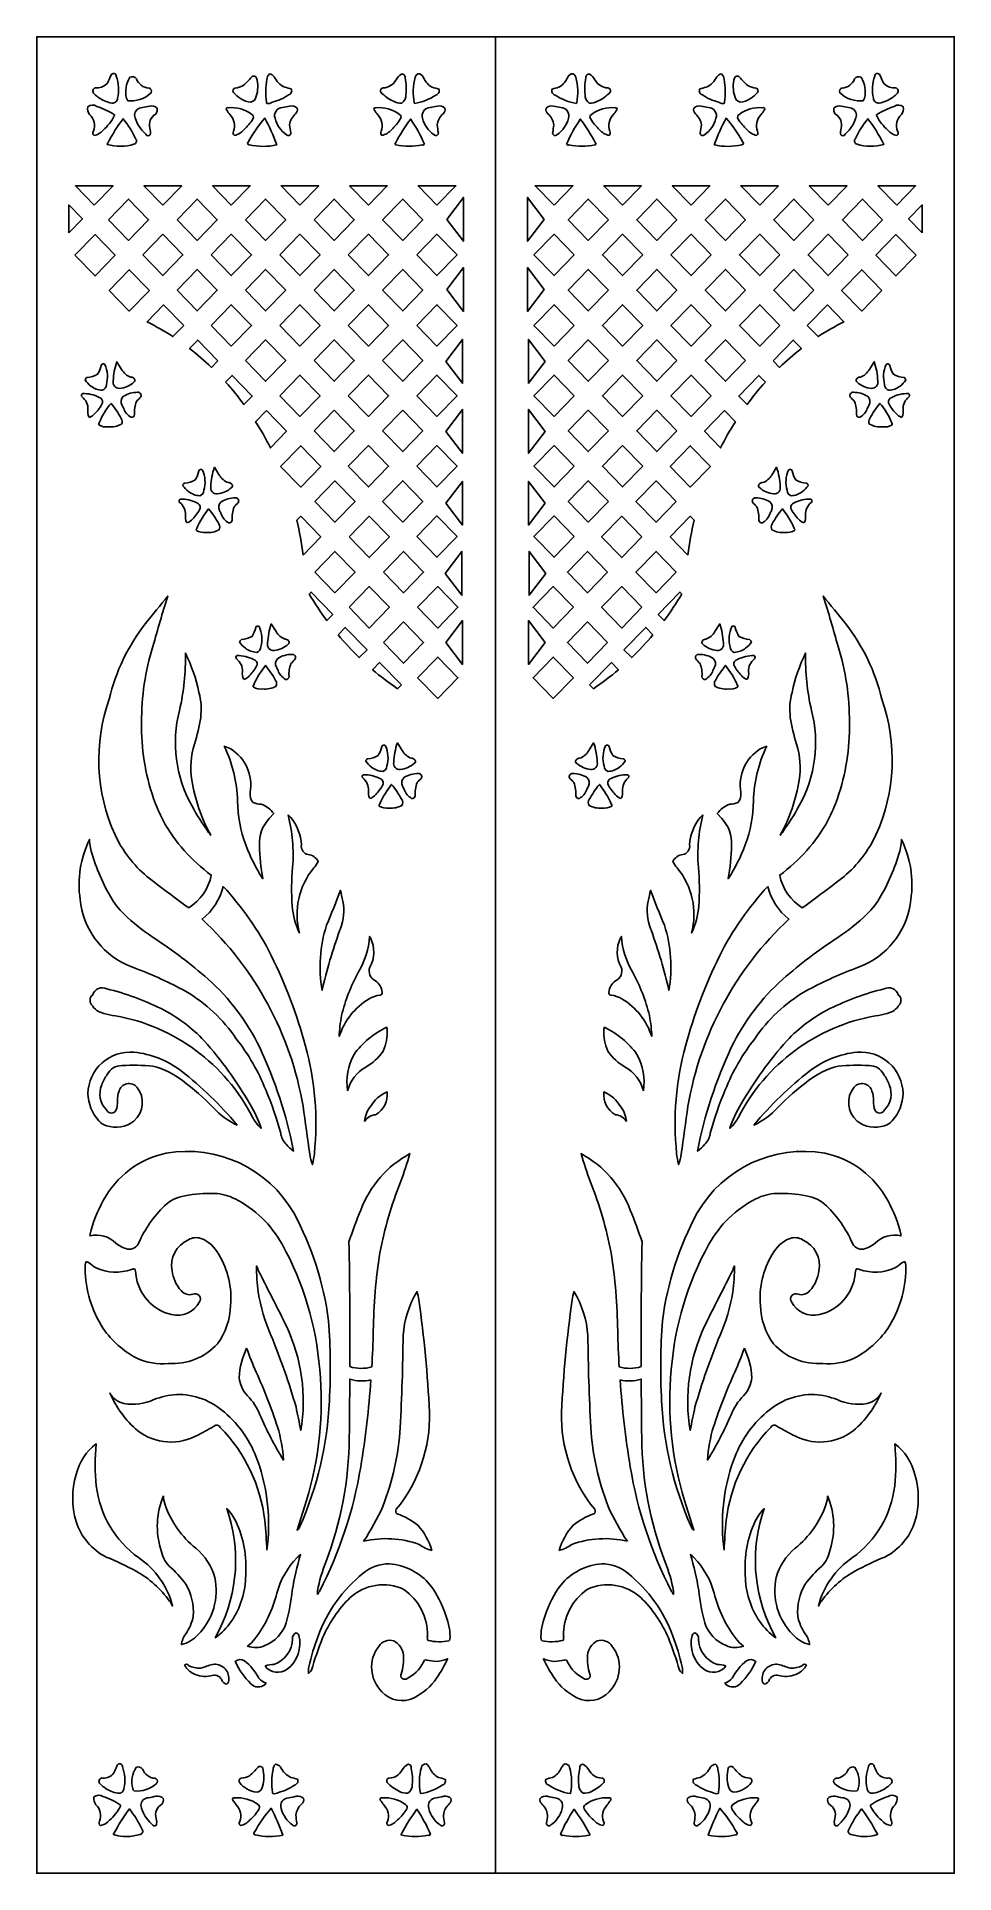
# Model space of a CAD drawing. Header units: millimetres. Extents: x 0 to 1000, y 0 to 2000.
import ezdxf

# ---------------------------------------------------------------- set-up
doc = ezdxf.new("R2010")
doc.units = ezdxf.units.MM
doc.layers.add('Layer_1', color=70, linetype='Continuous')

msp = doc.modelspace()

# ---------------------------------------------------------------- linework, layer by layer
at = {"layer": 'Layer_1'}
for points in [[(500, 2000), (0, 2000), (0, 0), (1000, 0), (1000, 2000)], [(62.8, 1816.6), (83.3, 1837.6), (42.2, 1837.6)], [(78.2, 1800.7), (100.1, 1778.2), (122, 1800.7), (100.1, 1823.2)], [(137.5, 1816.6), (158, 1837.6), (116.9, 1837.6)], [(152.9, 1800.7), (174.8, 1778.2), (196.7, 1800.7), (174.8, 1823.2)], [(212.1, 1816.6), (232.7, 1837.6), (191.6, 1837.6)], [(227.6, 1800.7), (249.5, 1778.2), (271.4, 1800.7), (249.5, 1823.2)], [(286.8, 1816.6), (307.4, 1837.6), (266.3, 1837.6)], [(302.3, 1800.7), (324.2, 1778.2), (346.1, 1800.7), (324.2, 1823.2)], [(361.5, 1816.6), (382.1, 1837.6), (341, 1837.6)], [(377, 1800.7), (398.9, 1778.2), (420.8, 1800.7), (398.9, 1823.2)], [(436.2, 1816.6), (456.8, 1837.6), (415.7, 1837.6)], [(446.8, 1801.1), (465, 1825), (465, 1777.2)], [(553.2, 1801.1), (535, 1825), (535, 1777.2)], [(563.8, 1816.6), (543.2, 1837.6), (584.3, 1837.6)], [(623, 1800.7), (601.1, 1778.2), (579.2, 1800.7), (601.1, 1823.2)], [(638.5, 1816.6), (617.9, 1837.6), (659, 1837.6)], [(697.7, 1800.7), (675.8, 1778.2), (653.9, 1800.7), (675.8, 1823.2)], [(713.2, 1816.6), (692.6, 1837.6), (733.7, 1837.6)], [(772.4, 1800.7), (750.5, 1778.2), (728.6, 1800.7), (750.5, 1823.2)], [(787.9, 1816.6), (767.3, 1837.6), (808.4, 1837.6)], [(847.1, 1800.7), (825.2, 1778.2), (803.3, 1800.7), (825.2, 1823.2)], [(862.5, 1816.6), (842, 1837.6), (883.1, 1837.6)], [(921.8, 1800.7), (899.9, 1778.2), (878, 1800.7), (899.9, 1823.2)], [(937.2, 1816.6), (916.7, 1837.6), (957.8, 1837.6)], [(35, 1786.5), (35, 1816.9), (49.8, 1801.7)], [(965, 1786.5), (965, 1816.9), (950.2, 1801.7)], [(41.6, 1762.1), (63.6, 1739.6), (85.5, 1762.1), (63.6, 1784.6)], [(115.5, 1762.4), (137.5, 1739.9), (159.4, 1762.4), (137.5, 1784.9)], [(190.2, 1762.4), (212.1, 1739.9), (234.1, 1762.4), (212.1, 1784.9)], [(264.9, 1762.4), (286.8, 1739.9), (308.8, 1762.4), (286.8, 1784.9)], [(339.6, 1762.4), (361.5, 1739.9), (383.5, 1762.4), (361.5, 1784.9)], [(414.3, 1762.4), (436.2, 1739.9), (458.2, 1762.4), (436.2, 1784.9)], [(585.7, 1762.4), (563.8, 1739.9), (541.8, 1762.4), (563.8, 1784.9)], [(660.4, 1762.4), (638.5, 1739.9), (616.5, 1762.4), (638.5, 1784.9)], [(735.1, 1762.4), (713.2, 1739.9), (691.2, 1762.4), (713.2, 1784.9)], [(809.8, 1762.4), (787.9, 1739.9), (765.9, 1762.4), (787.9, 1784.9)], [(884.5, 1762.4), (862.5, 1739.9), (840.6, 1762.4), (862.5, 1784.9)], [(958.4, 1762.1), (936.4, 1739.6), (914.5, 1762.1), (936.4, 1784.6)], [(79, 1723.7), (100.9, 1701.2), (122.8, 1723.7), (100.9, 1746.2)], [(152.9, 1724), (174.8, 1701.5), (196.7, 1724), (174.8, 1746.6)], [(227.6, 1724), (249.5, 1701.5), (271.4, 1724), (249.5, 1746.6)], [(302.3, 1724), (324.2, 1701.5), (346.1, 1724), (324.2, 1746.6)], [(377, 1724), (398.9, 1701.5), (420.8, 1724), (398.9, 1746.6)], [(446.8, 1724.8), (465, 1700.9), (465, 1748.6)], [(553.2, 1724.8), (535, 1700.9), (535, 1748.6)], [(623, 1724), (601.1, 1701.5), (579.2, 1724), (601.1, 1746.6)], [(697.7, 1724), (675.8, 1701.5), (653.9, 1724), (675.8, 1746.6)], [(772.4, 1724), (750.5, 1701.5), (728.6, 1724), (750.5, 1746.6)], [(847.1, 1724), (825.2, 1701.5), (803.3, 1724), (825.2, 1746.6)], [(921, 1723.7), (899.1, 1701.2), (877.2, 1723.7), (899.1, 1746.2)], [(190.2, 1685.7), (212.1, 1663.2), (234.1, 1685.7), (212.1, 1708.2)], [(264.9, 1685.7), (286.8, 1663.2), (308.8, 1685.7), (286.8, 1708.2)], [(339.6, 1685.7), (361.5, 1663.2), (383.5, 1685.7), (361.5, 1708.2)], [(414.3, 1685.7), (436.2, 1663.2), (458.2, 1685.7), (436.2, 1708.2)], [(585.7, 1685.7), (563.8, 1663.2), (541.8, 1685.7), (563.8, 1708.2)], [(660.4, 1685.7), (638.5, 1663.2), (616.5, 1685.7), (638.5, 1708.2)], [(735.1, 1685.7), (713.2, 1663.2), (691.2, 1685.7), (713.2, 1708.2)], [(809.8, 1685.7), (787.9, 1663.2), (765.9, 1685.7), (787.9, 1708.2)], [(227.6, 1647.4), (249.5, 1624.8), (271.4, 1647.4), (249.5, 1669.9)], [(302.3, 1647.4), (324.2, 1624.8), (346.1, 1647.4), (324.2, 1669.9)], [(377, 1647.4), (398.9, 1624.8), (420.8, 1647.4), (398.9, 1669.9)], [(446, 1646.5), (464.2, 1622.7), (464.2, 1670.4)], [(554, 1646.5), (535.8, 1622.7), (535.8, 1670.4)], [(623, 1647.4), (601.1, 1624.8), (579.2, 1647.4), (601.1, 1669.9)], [(697.7, 1647.4), (675.8, 1624.8), (653.9, 1647.4), (675.8, 1669.9)], [(772.4, 1647.4), (750.5, 1624.8), (728.6, 1647.4), (750.5, 1669.9)], [(264.9, 1609), (286.8, 1586.5), (308.8, 1609), (286.8, 1631.5)], [(339.6, 1609), (361.5, 1586.5), (383.5, 1609), (361.5, 1631.5)], [(414.3, 1609), (436.2, 1586.5), (458.2, 1609), (436.2, 1631.5)], [(585.7, 1609), (563.8, 1586.5), (541.8, 1609), (563.8, 1631.5)], [(660.4, 1609), (638.5, 1586.5), (616.5, 1609), (638.5, 1631.5)], [(735.1, 1609), (713.2, 1586.5), (691.2, 1609), (713.2, 1631.5)], [(302.3, 1570.7), (324.2, 1548.2), (346.1, 1570.7), (324.2, 1593.2)], [(377, 1570.7), (398.9, 1548.2), (420.8, 1570.7), (398.9, 1593.2)], [(446, 1570.2), (464.2, 1546.4), (464.2, 1594.1)], [(554, 1570.2), (535.8, 1546.4), (535.8, 1594.1)], [(623, 1570.7), (601.1, 1548.2), (579.2, 1570.7), (601.1, 1593.2)], [(697.7, 1570.7), (675.8, 1548.2), (653.9, 1570.7), (675.8, 1593.2)], [(265.7, 1532), (287.7, 1509.5), (309.6, 1532), (287.7, 1554.5)], [(339.6, 1532.3), (361.5, 1509.8), (383.5, 1532.3), (361.5, 1554.8)], [(414.3, 1532.3), (436.2, 1509.8), (458.2, 1532.3), (436.2, 1554.8)], [(585.7, 1532.3), (563.8, 1509.8), (541.8, 1532.3), (563.8, 1554.8)], [(660.4, 1532.3), (638.5, 1509.8), (616.5, 1532.3), (638.5, 1554.8)], [(734.3, 1532), (712.3, 1509.5), (690.4, 1532), (712.3, 1554.5)], [(303.1, 1493.7), (325, 1471.2), (346.9, 1493.7), (325, 1516.2)], [(377, 1494), (398.9, 1471.5), (420.8, 1494), (398.9, 1516.5)], [(446, 1492), (464.2, 1468.1), (464.2, 1515.8)], [(554, 1492), (535.8, 1468.1), (535.8, 1515.8)], [(623, 1494), (601.1, 1471.5), (579.2, 1494), (601.1, 1516.5)], [(696.9, 1493.7), (675, 1471.2), (653.1, 1493.7), (675, 1516.2)], [(340.4, 1455.3), (362.4, 1432.8), (384.3, 1455.3), (362.4, 1477.8)], [(414.3, 1455.7), (436.2, 1433.1), (458.2, 1455.7), (436.2, 1478.2)], [(585.7, 1455.7), (563.8, 1433.1), (541.8, 1455.7), (563.8, 1478.2)], [(659.6, 1455.3), (637.6, 1432.8), (615.7, 1455.3), (637.6, 1477.8)], [(303.1, 1417), (325, 1394.5), (346.9, 1417), (325, 1439.5)], [(377.8, 1417), (399.7, 1394.5), (421.6, 1417), (399.7, 1439.5)], [(445.2, 1415.6), (463.4, 1391.8), (463.4, 1439.5)], [(554.8, 1415.6), (536.6, 1391.8), (536.6, 1439.5)], [(622.2, 1417), (600.3, 1394.5), (578.4, 1417), (600.3, 1439.5)], [(696.9, 1417), (675, 1394.5), (653.1, 1417), (675, 1439.5)], [(340.4, 1378.7), (362.4, 1356.1), (384.3, 1378.7), (362.4, 1401.2)], [(415.1, 1378.7), (437, 1356.1), (459, 1378.7), (437, 1401.2)], [(584.9, 1378.7), (563, 1356.1), (541, 1378.7), (563, 1401.2)], [(659.6, 1378.7), (637.6, 1356.1), (615.7, 1378.7), (637.6, 1401.2)], [(377.8, 1340.3), (399.7, 1317.8), (421.6, 1340.3), (399.7, 1362.8)], [(446, 1340.3), (464.2, 1316.4), (464.2, 1364.1)], [(554, 1340.3), (535.8, 1316.4), (535.8, 1364.1)], [(622.2, 1340.3), (600.3, 1317.8), (578.4, 1340.3), (600.3, 1362.8)], [(415.1, 1302), (437, 1279.5), (459, 1302), (437, 1324.5)], [(584.9, 1302), (563, 1279.5), (541, 1302), (563, 1324.5)]]:
    msp.add_lwpolyline(points, close=True, dxfattribs=at)
msp.add_lwpolyline([(500, 0), (500, 2000)], dxfattribs=at)
for points in [[(66.7, 1934.2, 0.120909), (81.8, 1927.8, 0.420712), (88.2, 1933.1, 0.145659), (86.7, 1956.9, 0.815141), (81.1, 1958.3, -0.016176), (77.4, 1950, -0.246898), (65.6, 1944.3, 0.718309), (61.9, 1938.7, 0.047932)], [(933.3, 1934.2, -0.120909), (918.2, 1927.8, -0.420712), (911.8, 1933.1, -0.145659), (913.3, 1956.9, -0.815141), (918.9, 1958.3, 0.016176), (922.6, 1950, 0.246898), (934.4, 1944.3, -0.718309), (938.1, 1938.7, -0.047932)], [(124.7, 1939.3, 0.493689), (122.1, 1944.1, -0.3025), (108.7, 1954.2, 0.35739), (101.6, 1955.8, 0.203467), (97.8, 1933, 0.066935), (99.4, 1930.3, 0.210052), (123.8, 1938.2, 0.113907)], [(222.2, 1932.7, 0.144633), (233.3, 1928.9, 0.327426), (239.3, 1935.1, 0.144277), (239.6, 1955, 0.579321), (234.2, 1956, -0.038331), (225.1, 1946.8, -0.097366), (216, 1944.1, 0.511585), (214.4, 1939.3, 0.087703)], [(250.7, 1927.4, 0.214101), (256.7, 1928.8, 0.102051), (274.4, 1936.7, 0.481711), (277.5, 1942.9, 0.053864), (270.3, 1944.9, -0.165246), (258.8, 1956.5, 0.159567), (253.7, 1959.5, 0.245171), (250.9, 1953.5, 0.086333), (250.3, 1928.9, 0.224195)], [(397.5, 1959.2, 0.124494), (391.6, 1953.2, -0.276189), (377.4, 1944.2, 0.559387), (375.1, 1939.5, 0.103595), (388.8, 1929.8, 0.16894), (397.8, 1927.8, 0.278272), (402.4, 1937.2, 0.086455), (401.4, 1955.1, 0.548713)], [(411.8, 1927.3, 0.112729), (434.9, 1936.5, 0.467387), (438.4, 1942.9, 0.045354), (430.9, 1944.9, -0.153574), (422.1, 1954.3, 0.170519), (417.7, 1959.6, 0.3926), (412.4, 1955.8, 0.116717), (411.5, 1928, 0.185981)], [(588.2, 1927.3, -0.112729), (565.1, 1936.5, -0.467387), (561.6, 1942.9, -0.045354), (569.1, 1944.9, 0.153574), (577.9, 1954.3, -0.170519), (582.3, 1959.6, -0.3926), (587.6, 1955.8, -0.116717), (588.5, 1928, -0.185981)], [(602.5, 1959.2, -0.124494), (608.4, 1953.2, 0.276189), (622.6, 1944.2, -0.559387), (624.9, 1939.5, -0.103595), (611.2, 1929.8, -0.16894), (602.2, 1927.8, -0.278272), (597.6, 1937.2, -0.086455), (598.6, 1955.1, -0.548713)], [(749.3, 1927.4, -0.214101), (743.3, 1928.8, -0.102051), (725.6, 1936.7, -0.481711), (722.5, 1942.9, -0.053864), (729.7, 1944.9, 0.165246), (741.2, 1956.5, -0.159567), (746.3, 1959.5, -0.245171), (749.1, 1953.5, -0.086333), (749.7, 1928.9, -0.224195)], [(777.8, 1932.7, -0.144633), (766.7, 1928.9, -0.327426), (760.7, 1935.1, -0.144277), (760.4, 1955, -0.579321), (765.8, 1956, 0.038331), (774.9, 1946.8, 0.097366), (784, 1944.1, -0.511585), (785.6, 1939.3, -0.087703)], [(875.3, 1939.3, -0.493689), (877.9, 1944.1, 0.3025), (891.3, 1954.2, -0.35739), (898.4, 1955.8, -0.203467), (902.2, 1933, -0.066935), (900.6, 1930.3, -0.210052), (876.2, 1938.2, -0.113907)], [(84.8, 1914.9, 0.063842), (65.5, 1924.2, 0.345085), (55.7, 1923.7, 0.228482), (57.7, 1915.3, -0.301278), (61.8, 1897.2, 0.445684), (62.6, 1892.6, 0.188181), (72.4, 1898.3, 0.103162), (84.5, 1913.8, 0.245512)], [(115.2, 1922.8, 0.407038), (106.7, 1914.7, 0.164193), (118.8, 1894, 0.580133), (123.7, 1893.3, 0.14655), (123.3, 1900.3, -0.34593), (129.7, 1915.8, 0.253686), (131.1, 1922.2, 0.249959), (123.2, 1924.4, 0.010148)], [(210.7, 1915, -0.293845), (214.6, 1897, 0.418172), (215.4, 1892.6, 0.171911), (225.6, 1898.7, 0.076226), (235.8, 1910.8, 0.422924), (234.4, 1915.4, 0.188867), (208.9, 1922.6, 0.775829), (206.8, 1920.3, -0.002755)], [(267.9, 1922.8, 0.514101), (259.7, 1911.2, 0.183393), (272.2, 1893.2, 0.728108), (276.9, 1895.4, -0.01476), (275.6, 1904, -0.176841), (282.1, 1916.2, 0.317392), (283.9, 1922.2, 0.249964), (276, 1924.4, 0.012039)], [(371.6, 1915, -0.293847), (375.4, 1897, 0.418173), (376.2, 1892.6, 0.171912), (386.5, 1898.7, 0.076226), (396.6, 1910.8, 0.422924), (395.3, 1915.4, 0.188866), (369.7, 1922.6, 0.775828), (367.7, 1920.3, -0.002753)], [(428.7, 1922.8, 0.514101), (420.5, 1911.2, 0.183393), (433, 1893.2, 0.728109), (437.7, 1895.4, -0.014762), (436.4, 1904, -0.176842), (442.9, 1916.2, 0.317392), (444.7, 1922.2, 0.249964), (436.8, 1924.4, 0.012039)], [(571.3, 1922.8, -0.514101), (579.5, 1911.2, -0.183393), (567, 1893.2, -0.728109), (562.3, 1895.4, 0.014762), (563.6, 1904, 0.176842), (557.1, 1916.2, -0.317392), (555.3, 1922.2, -0.249964), (563.2, 1924.4, -0.012039)], [(628.4, 1915, 0.293847), (624.6, 1897, -0.418173), (623.8, 1892.6, -0.171912), (613.5, 1898.7, -0.076226), (603.4, 1910.8, -0.422924), (604.7, 1915.4, -0.188866), (630.3, 1922.6, -0.775828), (632.3, 1920.3, 0.002753)], [(732.1, 1922.8, -0.514101), (740.3, 1911.2, -0.183393), (727.8, 1893.2, -0.728108), (723.1, 1895.4, 0.01476), (724.4, 1904, 0.176841), (717.9, 1916.2, -0.317392), (716.1, 1922.2, -0.249964), (724, 1924.4, -0.012039)], [(789.3, 1915, 0.293845), (785.4, 1897, -0.418172), (784.6, 1892.6, -0.171911), (774.4, 1898.7, -0.076226), (764.2, 1910.8, -0.422924), (765.6, 1915.4, -0.188867), (791.1, 1922.6, -0.775829), (793.2, 1920.3, 0.002755)], [(884.8, 1922.8, -0.407038), (893.3, 1914.7, -0.164193), (881.2, 1894, -0.580133), (876.3, 1893.3, -0.14655), (876.7, 1900.3, 0.34593), (870.3, 1915.8, -0.253686), (868.9, 1922.2, -0.249959), (876.8, 1924.4, -0.010148)], [(915.2, 1914.9, -0.063842), (934.5, 1924.2, -0.345085), (944.3, 1923.7, -0.228482), (942.3, 1915.3, 0.301278), (938.2, 1897.2, -0.445684), (937.4, 1892.6, -0.188181), (927.6, 1898.3, -0.103162), (915.5, 1913.8, -0.245512)], [(76.9, 1882.7, 0.149936), (106, 1883, 0.522586), (108.2, 1888.5, 0.052608), (94.2, 1910.7, 0.039466), (77.4, 1884.1, 0.453944)], [(261.7, 1882.3, 0.025248), (248.7, 1911.4, 0.052972), (230.3, 1885, 0.73026), (231.6, 1882.3, 0.105218), (261.5, 1882.1, 0.044036)], [(422.5, 1883.1, 0.043056), (407.6, 1910.3, 0.040519), (391.1, 1884.2, 0.888274), (391.6, 1882.1, 0.099938), (419.9, 1882.1, 0.428311)], [(577.5, 1883.1, -0.043056), (592.4, 1910.3, -0.040519), (608.9, 1884.2, -0.888274), (608.4, 1882.1, -0.099938), (580.1, 1882.1, -0.428311)], [(738.3, 1882.3, -0.025248), (751.3, 1911.4, -0.052972), (769.7, 1885, -0.73026), (768.4, 1882.3, -0.105218), (738.5, 1882.1, -0.044036)], [(923.1, 1882.7, -0.149936), (894, 1883, -0.522586), (891.8, 1888.5, -0.052608), (905.8, 1910.7, -0.039466), (922.6, 1884.1, -0.453944)], [(160.2, 1685.4), (138.3, 1707.9), (120.3, 1689.5, -0.029791), (148.5, 1673.4)], [(839.8, 1685.4), (861.7, 1707.9), (879.7, 1689.5, 0.029791), (851.5, 1673.4)], [(197.5, 1647), (175.6, 1669.6), (166.7, 1660.4, -0.02674), (190.6, 1639.9)], [(802.5, 1647), (824.4, 1669.6), (833.3, 1660.4, 0.02674), (809.4, 1639.9)], [(59, 1619.6, 0.161777), (71.4, 1615, 0.322569), (75.9, 1621, 0.178051), (74.2, 1643, 0.586906), (70.4, 1642.1, -0.072951), (66.3, 1632.4, -0.121576), (54.8, 1628.9, 0.255582), (52.8, 1626, 0.079096)], [(107, 1625.3, 0.435313), (102.4, 1629.3, -0.172721), (92.5, 1637.6), (87.3, 1646, 0.077524), (83.4, 1625.1, 0.521237), (90.3, 1617.1, 0.167632), (105.9, 1623.9, 0.207149)], [(893, 1625.3, -0.435313), (897.6, 1629.3, 0.172721), (907.5, 1637.6), (912.7, 1646, -0.077524), (916.6, 1625.1, -0.521237), (909.7, 1617.1, -0.167632), (894.1, 1623.9, -0.207149)], [(941, 1619.6, -0.161777), (928.6, 1615, -0.322569), (924.1, 1621, -0.178051), (925.8, 1643, -0.586906), (929.6, 1642.1, 0.072951), (933.7, 1632.4, 0.121576), (945.2, 1628.9, -0.255582), (947.2, 1626, -0.079096)], [(205.9, 1624, -0.024863), (225.9, 1599.4), (234.9, 1608.7), (213, 1631.2)], [(794.1, 1624, 0.024863), (774.1, 1599.4), (765.1, 1608.7), (787, 1631.2)], [(57.5, 1585.5, 0.146754), (63.7, 1589.9, 0.084216), (71.8, 1601.4, 0.403853), (68.1, 1607.2, 0.131836), (49.9, 1611.4, 0.509349), (49.4, 1607.8, -0.241159), (55.9, 1593.9, 0.151506), (56.9, 1586.1, 0.161495)], [(67.6, 1577.3, 0.16156), (78.1, 1575.1, 0.148519), (92.3, 1578, 0.313806), (92, 1584.3, 0.052274), (81, 1600.7, 0.071703), (68.1, 1579.6, 0.26764)], [(94.8, 1595.3, 0.187295), (102.8, 1585.6, 0.49398), (106.7, 1588.6, -0.109038), (108.8, 1602.8, 0.011059), (113.4, 1607.9, 0.583398), (110, 1612.8, 0.140931), (94.5, 1608.4, 0.357917), (92.8, 1599, -0.00242)], [(905.2, 1595.3, -0.187295), (897.2, 1585.6, -0.49398), (893.3, 1588.6, 0.109038), (891.2, 1602.8, -0.011059), (886.6, 1607.9, -0.583398), (890, 1612.8, -0.140931), (905.5, 1608.4, -0.357917), (907.2, 1599, 0.00242)], [(932.4, 1577.3, -0.16156), (921.9, 1575.1, -0.148519), (907.7, 1578, -0.313806), (908, 1584.3, -0.052274), (919, 1600.7, -0.071703), (931.9, 1579.6, -0.26764)], [(942.5, 1585.5, -0.146754), (936.3, 1589.9, -0.084216), (928.2, 1601.4, -0.403853), (931.9, 1607.2, -0.131836), (950.1, 1611.4, -0.509349), (950.6, 1607.8, 0.241159), (944.1, 1593.9, -0.151506), (943.1, 1586.1, -0.161495)], [(250.3, 1592.9), (238.6, 1580.8, -0.023955), (254.7, 1552.3), (272.2, 1570.4)], [(749.7, 1592.9), (761.4, 1580.8, 0.023955), (745.3, 1552.3), (727.8, 1570.4)], [(165.4, 1504.7, 0.161777), (177.8, 1500.1, 0.322569), (182.3, 1506.1, 0.178051), (180.6, 1528.1, 0.586906), (176.8, 1527.2, -0.072951), (172.7, 1517.4, -0.121576), (161.2, 1514, 0.255582), (159.2, 1511.1, 0.079096)], [(213.4, 1510.4, 0.435313), (208.8, 1514.4, -0.172721), (198.9, 1522.7), (193.7, 1531.1, 0.077524), (189.8, 1510.2, 0.521237), (196.7, 1502.2, 0.167632), (212.3, 1509, 0.207149)], [(786.6, 1510.4, -0.435313), (791.2, 1514.4, 0.172721), (801.1, 1522.7), (806.3, 1531.1, -0.077524), (810.2, 1510.2, -0.521237), (803.3, 1502.2, -0.167632), (787.7, 1509, -0.207149)], [(834.6, 1504.7, -0.161777), (822.2, 1500.1, -0.322569), (817.7, 1506.1, -0.178051), (819.4, 1528.1, -0.586906), (823.2, 1527.2, 0.072951), (827.3, 1517.4, 0.121576), (838.8, 1514, -0.255582), (840.8, 1511.1, -0.079096)], [(163.9, 1470.6, 0.146754), (170.1, 1474.9, 0.084216), (178.2, 1486.5, 0.403853), (174.5, 1492.3, 0.131836), (156.3, 1496.5, 0.509349), (155.8, 1492.9, -0.241159), (162.3, 1479, 0.151506), (163.3, 1471.2, 0.161495)], [(174, 1462.4, 0.16156), (184.5, 1460.2, 0.148519), (198.7, 1463, 0.313806), (198.4, 1469.4, 0.052274), (187.4, 1485.8, 0.071703), (174.5, 1464.6, 0.26764)], [(201.2, 1480.3, 0.187295), (209.2, 1470.6, 0.49398), (213.1, 1473.7, -0.109038), (215.2, 1487.9, 0.011059), (219.8, 1493, 0.583398), (216.4, 1497.9, 0.140931), (200.9, 1493.5, 0.357917), (199.2, 1484.1, -0.00242)], [(798.8, 1480.3, -0.187295), (790.8, 1470.6, -0.49398), (786.9, 1473.7, 0.109038), (784.8, 1487.9, -0.011059), (780.2, 1493, -0.583398), (783.6, 1497.9, -0.140931), (799.1, 1493.5, -0.357917), (800.8, 1484.1, 0.00242)], [(826, 1462.4, -0.16156), (815.5, 1460.2, -0.148519), (801.3, 1463, -0.313806), (801.6, 1469.4, -0.052274), (812.6, 1485.8, -0.071703), (825.5, 1464.6, -0.26764)], [(836.1, 1470.6, -0.146754), (829.9, 1474.9, -0.084216), (821.8, 1486.5, -0.403853), (825.5, 1492.3, -0.131836), (843.7, 1496.5, -0.509349), (844.2, 1492.9, 0.241159), (837.7, 1479, -0.151506), (836.7, 1471.2, -0.161495)], [(290.4, 1435.6), (309.6, 1455.3), (287.7, 1477.8), (283.4, 1473.5, -0.025477)], [(709.6, 1435.6), (690.4, 1455.3), (712.3, 1477.8), (716.6, 1473.5, 0.025477)], [(165.7, 1051.2, 0.203608), (190.3, 1087, -0.110904), (137.7, 1146.6, -0.038203), (127.4, 1170.6), (127.4, 1170.6, -0.08897), (114.3, 1253.1, -0.079287), (126.7, 1336, -0.012102), (142.9, 1390.8, 0.005589), (118.6, 1361, 0.109244), (79.1, 1278.6, 0.195665), (85.4, 1130.8, 0.107349), (120.1, 1085.6, 0.006843)], [(296.9, 1393.1, 0.02496), (316.3, 1364.1), (322.7, 1370.8), (299, 1395.2)], [(703.1, 1393.1, -0.02496), (683.7, 1364.1), (677.3, 1370.8), (701, 1395.2)], [(834.3, 1051.2, -0.203608), (809.7, 1087, 0.110904), (862.3, 1146.6, 0.038203), (872.6, 1170.6), (872.6, 1170.6, 0.08897), (885.7, 1253.1, 0.079287), (873.3, 1336, 0.012102), (857.1, 1390.8, -0.005589), (881.4, 1361, -0.109244), (920.9, 1278.6, -0.195665), (914.6, 1130.8, -0.107349), (879.9, 1085.6, -0.006843)], [(275.3, 1339.9, 0.435313), (270.7, 1343.9, -0.172721), (260.9, 1352.2), (255.7, 1360.6, 0.077524), (251.7, 1339.7, 0.521237), (258.7, 1331.7, 0.167632), (274.2, 1338.5, 0.207149)], [(724.7, 1339.9, -0.435313), (729.3, 1343.9, 0.172721), (739.1, 1352.2), (744.3, 1360.6, -0.077524), (748.3, 1339.7, -0.521237), (741.3, 1331.7, -0.167632), (725.8, 1338.5, -0.207149)], [(227.4, 1334.2, 0.161777), (239.8, 1329.6, 0.322569), (244.3, 1335.6, 0.178051), (242.5, 1357.6, 0.586906), (238.7, 1356.7, -0.072951), (234.7, 1347, -0.121576), (223.1, 1343.5, 0.255582), (221.1, 1340.6, 0.079096)], [(328.4, 1348.7, 0.026261), (351.6, 1323.8), (360.1, 1332.4), (336.3, 1356.8)], [(671.6, 1348.7, -0.026261), (648.4, 1323.8), (639.9, 1332.4), (663.7, 1356.8)], [(772.6, 1334.2, -0.161777), (760.2, 1329.6, -0.322569), (755.7, 1335.6, -0.178051), (757.5, 1357.6, -0.586906), (761.3, 1356.7, 0.072951), (765.3, 1347, 0.121576), (776.9, 1343.5, -0.255582), (778.9, 1340.6, -0.079096)], [(187.4, 1133.5, 0.010069), (189.7, 1130.4, -0.083136), (169, 1190.4, -0.106711), (171.9, 1229.7, 0.034178), (178.7, 1258.7, 0.097366), (176.8, 1286, 0.062134), (162.1, 1328.7, -0.062571), (155.6, 1266.4, 0.192936), (169, 1162.7, 0.036346)], [(225.9, 1300.1, 0.146754), (232, 1304.5, 0.084216), (240.2, 1316, 0.403853), (236.4, 1321.8, 0.131836), (218.2, 1326, 0.509349), (217.8, 1322.4, -0.241159), (224.2, 1308.5, 0.151506), (225.3, 1300.7, 0.161495)], [(263.1, 1309.9, 0.187295), (271.1, 1300.2, 0.49398), (275, 1303.2, -0.109038), (277.1, 1317.4, 0.011059), (281.8, 1322.5, 0.583398), (278.4, 1327.4, 0.140931), (262.9, 1323, 0.357917), (261.2, 1313.6, -0.00242)], [(736.9, 1309.9, -0.187295), (728.9, 1300.2, -0.49398), (725, 1303.2, 0.109038), (722.9, 1317.4, -0.011059), (718.2, 1322.5, -0.583398), (721.6, 1327.4, -0.140931), (737.1, 1323, -0.357917), (738.8, 1313.6, 0.00242)], [(774.1, 1300.1, -0.146754), (768, 1304.5, -0.084216), (759.8, 1316, -0.403853), (763.6, 1321.8, -0.131836), (781.8, 1326, -0.509349), (782.2, 1322.4, 0.241159), (775.8, 1308.5, -0.151506), (774.7, 1300.7, -0.161495)], [(812.6, 1133.5, -0.010069), (810.3, 1130.4, 0.083136), (831, 1190.4, 0.106711), (828.1, 1229.7, -0.034178), (821.3, 1258.7, -0.097366), (823.2, 1286, -0.062134), (837.9, 1328.7, 0.062571), (844.4, 1266.4, -0.192936), (831, 1162.7, -0.036346)], [(235.9, 1291.9, 0.16156), (246.5, 1289.7, 0.148519), (260.6, 1292.5, 0.313806), (260.4, 1298.9, 0.052274), (249.3, 1315.3, 0.071703), (236.5, 1294.1, 0.26764)], [(397.4, 1294.1), (373.7, 1318.5), (366, 1310.7, 0.02843), (393.3, 1289.9)], [(602.6, 1294.1), (626.3, 1318.5), (634, 1310.7, -0.02843), (606.7, 1289.9)], [(764.1, 1291.9, -0.16156), (753.5, 1289.7, -0.148519), (739.4, 1292.5, -0.313806), (739.6, 1298.9, -0.052274), (750.7, 1315.3, -0.071703), (763.5, 1294.1, -0.26764)], [(232.7, 1177, 0.304255), (211.5, 1224.5, 0.048322), (204.4, 1227.4, -0.103614), (218.9, 1167.8, 0.087618), (227.9, 1119.9), (227.9, 1119.9, 0.058845), (246.5, 1083.1, -0.041233), (242.8, 1119.5), (242.8, 1119.5, -0.205637), (253.3, 1148.6), (258.3, 1154, 0.137449), (244.8, 1164.4, -0.117054), (235.8, 1166, -0.24009)], [(364.9, 1204.5, 0.161777), (377.3, 1199.9, 0.322569), (381.7, 1205.9, 0.178051), (380, 1227.9, 0.586906), (376.2, 1227, -0.072951), (372.1, 1217.3, -0.121576), (360.6, 1213.8, 0.255582), (358.6, 1211, 0.079096)], [(412.8, 1210.2, 0.435313), (408.2, 1214.2, -0.172721), (398.3, 1222.6), (393.1, 1230.9, 0.077524), (389.2, 1210, 0.521237), (396.2, 1202, 0.167632), (411.7, 1208.9, 0.207149)], [(587.2, 1210.2, -0.435313), (591.8, 1214.2, 0.172721), (601.7, 1222.6), (606.9, 1230.9, -0.077524), (610.8, 1210, -0.521237), (603.8, 1202, -0.167632), (588.3, 1208.9, -0.207149)], [(635.1, 1204.5, -0.161777), (622.7, 1199.9, -0.322569), (618.3, 1205.9, -0.178051), (620, 1227.9, -0.586906), (623.8, 1227, 0.072951), (627.9, 1217.3, 0.121576), (639.4, 1213.8, -0.255582), (641.4, 1211, -0.079096)], [(767.3, 1177, -0.304255), (788.5, 1224.5, -0.048322), (795.6, 1227.4, 0.103614), (781.1, 1167.8, -0.087618), (772.1, 1119.9), (772.1, 1119.9, -0.058845), (753.5, 1083.1, 0.041233), (757.2, 1119.5), (757.2, 1119.5, 0.205637), (746.7, 1148.6), (741.7, 1154, -0.137449), (755.2, 1164.4, 0.117054), (764.2, 1166, 0.24009)], [(363.3, 1170.4, 0.146754), (369.5, 1174.8, 0.084216), (377.6, 1186.3, 0.403853), (373.9, 1192.2, 0.131836), (355.7, 1196.3, 0.509349), (355.3, 1192.8, -0.241159), (361.7, 1178.8, 0.151506), (362.7, 1171, 0.161495)], [(373.4, 1162.2, 0.16156), (383.9, 1160, 0.148519), (398.1, 1162.9, 0.313806), (397.8, 1169.2, 0.052274), (386.8, 1185.7, 0.071703), (373.9, 1164.5, 0.26764)], [(400.6, 1180.2, 0.187295), (408.6, 1170.5, 0.49398), (412.5, 1173.5, -0.109038), (414.6, 1187.7, 0.011059), (419.3, 1192.8, 0.583398), (415.9, 1197.7, 0.140931), (400.3, 1193.3, 0.357917), (398.6, 1183.9, -0.00242)], [(599.4, 1180.2, -0.187295), (591.4, 1170.5, -0.49398), (587.5, 1173.5, 0.109038), (585.4, 1187.7, -0.011059), (580.7, 1192.8, -0.583398), (584.1, 1197.7, -0.140931), (599.7, 1193.3, -0.357917), (601.4, 1183.9, 0.00242)], [(626.6, 1162.2, -0.16156), (616.1, 1160, -0.148519), (601.9, 1162.9, -0.313806), (602.2, 1169.2, -0.052274), (613.2, 1185.7, -0.071703), (626.1, 1164.5, -0.26764)], [(636.7, 1170.4, -0.146754), (630.5, 1174.8, -0.084216), (622.4, 1186.3, -0.403853), (626.1, 1192.2, -0.131836), (644.3, 1196.3, -0.509349), (644.7, 1192.8, 0.241159), (638.3, 1178.8, -0.151506), (637.3, 1171, -0.161495)], [(274, 1152.5, -0.082631), (278.9, 1095.6, 0.037631), (278.4, 1053.4, 0.089364), (286.3, 1024, -0.243234), (302, 1094.8, 0.074565), (306.8, 1101.9, 0.258325), (295.9, 1109.3, -0.408155), (288.5, 1120.1, 0.157816), (277, 1149.6, 0.065008)], [(726, 1152.5, 0.082631), (721.1, 1095.6, -0.037631), (721.6, 1053.4, -0.089364), (713.7, 1024, 0.243234), (698, 1094.8, -0.074565), (693.2, 1101.9, -0.258325), (704.1, 1109.3, 0.408155), (711.5, 1120.1, -0.157816), (723, 1149.6, -0.065008)], [(266, 805.9, 0.180562), (271.8, 793.9, 0.056236), (279.9, 786.4, 0.061365), (243, 899.3, 0.096618), (186.8, 973.8, 0.036101), (127.1, 1018.9, -0.043261), (95.2, 1044.4, -0.071583), (80.3, 1063.7, -0.069413), (58.6, 1116.6, -0.06459), (57.6, 1125.8, 0.153688), (47.4, 1060.4, 0.264055), (97.4, 989.7, 0.02321), (108.1, 985.3, -0.031597), (162.3, 960.6, -0.108438), (217.5, 908.8, -0.070936), (249.6, 853.2, -0.032234)], [(734, 805.9, -0.180562), (728.2, 793.9, -0.056236), (720.1, 786.4, -0.061365), (757, 899.3, -0.096618), (813.2, 973.8, -0.036101), (872.9, 1018.9, 0.043261), (904.8, 1044.4, 0.071583), (919.7, 1063.7, 0.069413), (941.4, 1116.6, 0.06459), (942.4, 1125.8, -0.153688), (952.6, 1060.4, -0.264055), (902.6, 989.7, -0.02321), (891.9, 985.3, 0.031597), (837.7, 960.6, 0.108438), (782.5, 908.8, 0.070936), (750.4, 853.2, 0.032234)], [(203.2, 1074.7, -0.177552), (180.2, 1039.2, -0.163411), (290.3, 835.5, 0.002135), (297.7, 783.3, 0.056044), (300.5, 771.8, 0.03533), (302.6, 784, 0.092951), (292.9, 900.8, 0.0484), (255.7, 999.4, 0.069924)], [(330.9, 1028.7, 0.155198), (333.5, 1058.7, 0.003592), (331.1, 1070.6, -0.008468), (315.9, 1032.5, 0.120983), (311, 961.5, -0.030066), (330.1, 1026.4, 0.003373)], [(669.1, 1028.7, -0.155198), (666.5, 1058.7, -0.003592), (668.9, 1070.6, 0.008468), (684.1, 1032.5, -0.120983), (689, 961.5, 0.030066), (669.9, 1026.4, -0.003373)], [(796.8, 1074.7, 0.177552), (819.8, 1039.2, 0.163411), (709.7, 835.5, -0.002135), (702.3, 783.3, -0.056044), (699.5, 771.8, -0.03533), (697.4, 784, -0.092951), (707.1, 900.8, -0.0484), (744.3, 999.4, -0.069924)], [(329.7, 911.1, -0.182653), (362.2, 952.3, -0.129074), (374.2, 956.1, 0.439946), (376.5, 959.5, 0.217269), (369.2, 971.9, -0.399027), (363.1, 986.6, 0.241333), (363.8, 1018.6, 0.031349), (362.8, 1020.2, -0.11194), (350.8, 981.5, 0.069799), (332.3, 934, 0.043702)], [(670.3, 911.1, 0.182653), (637.8, 952.3, 0.129074), (625.8, 956.1, -0.439946), (623.5, 959.5, -0.217269), (630.8, 971.9, 0.399027), (636.9, 986.6, -0.241333), (636.2, 1018.6, -0.031349), (637.2, 1020.2, 0.11194), (649.2, 981.5, -0.069799), (667.7, 934, -0.043702)], [(135.6, 941.6, 0.054587), (76.4, 963.2, 0.464927), (61, 956.6, 0.428078), (59.8, 945.9, 0.208679), (73.3, 936.4, 0.038966), (85.7, 933.8, -0.234308), (235.3, 823.3, 0.103765), (244, 811.8, 0.08918), (244.7, 811.3, 0.050243), (232.3, 837.8, 0.049116), (182.6, 906.6, 0.084155)], [(864.4, 941.6, -0.054587), (923.6, 963.2, -0.464927), (939, 956.6, -0.428078), (940.2, 945.9, -0.208679), (926.7, 936.4, -0.038966), (914.3, 933.8, 0.234308), (764.7, 823.3, -0.103765), (756, 811.8, -0.08918), (755.3, 811.3, -0.050243), (767.7, 837.8, -0.049116), (817.4, 906.6, -0.084155)], [(338.8, 852, -0.205621), (358.6, 878, 0.113502), (377.5, 895.3, 0.137979), (381.8, 919.1, 0.06661), (381.2, 921.4, 0.117483), (345.8, 891.7, 0.171365)], [(661.2, 852, 0.205621), (641.4, 878, -0.113502), (622.5, 895.3, -0.137979), (618.2, 919.1, -0.06661), (618.8, 921.4, -0.117483), (654.2, 891.7, -0.171365)], [(76.8, 869.9, -0.286256), (92.8, 879.5, -0.043844), (126.7, 878.9, -0.105177), (158.8, 863.2, -0.041794), (192.3, 834.1, 0.103349), (218.3, 814.8, 0.05647), (157.4, 873.8, 0.142248), (106, 894.1, 0.43287), (55.8, 849.2, 0.175982), (67.7, 819.3, 0.126675), (76, 814.1, 0.248752), (106, 819.1, 0.409993), (109.1, 856, 0.611095), (89.7, 851.7, 0.089583), (87.9, 841.2), (87.9, 841.2, -0.10207), (86.4, 830.7, -0.58486), (76.3, 830.9, -0.308404), (70.9, 858.7, -0.056155)], [(923.2, 869.9, 0.286256), (907.2, 879.5, 0.043844), (873.3, 878.9, 0.105177), (841.2, 863.2, 0.041794), (807.7, 834.1, -0.103349), (781.7, 814.8, -0.05647), (842.6, 873.8, -0.142248), (894, 894.1, -0.43287), (944.2, 849.2, -0.175982), (932.3, 819.3, -0.126675), (924, 814.1, -0.248752), (894, 819.1, -0.409993), (890.9, 856, -0.611095), (910.3, 851.7, -0.089583), (912.1, 841.2), (912.1, 841.2, 0.10207), (913.6, 830.7, 0.58486), (923.7, 830.9, 0.308404), (929.1, 858.7, 0.056155)], [(357.3, 818.7, -0.244399), (369.3, 826.1, 0.301171), (381.8, 850.9, 0.169173), (363.8, 835.1, 0.149952)], [(642.7, 818.7, 0.244399), (630.7, 826.1, -0.301171), (618.2, 850.9, -0.169173), (636.2, 835.1, -0.149952)], [(319, 514.4, 0.031642), (318, 601.7, 0.09287), (280.1, 719.2, 0.31462), (141.2, 784.2, 0.22077), (72.4, 732.5, 0.066966), (58.2, 696, 0.039306), (58.1, 694.1, -0.269011), (86.2, 686.2, 0.112822), (99, 679.8, 0.359337), (111.3, 686.8, -0.093977), (139.3, 726.9, -0.159922), (161.4, 737.7, -0.055558), (193.6, 740.3, -0.113563), (216.2, 734.4, -0.151245), (267.4, 685, -0.107962), (308.4, 548.5, -0.099448), (294, 405.8), (283.8, 373.7, 0.208708), (286.8, 377.5, 0.093348)], [(341.3, 551.7, 0.144748), (365.2, 551.4, 0.009245), (366.8, 590.7, -0.033918), (373.9, 675.8, -0.044997), (396.4, 752.7, 0.020031), (406.7, 783.7, 0.178631), (353.1, 722.3, 0.014292), (340.3, 687.7, -0.00547)], [(658.7, 551.7, -0.144748), (634.8, 551.4, -0.009245), (633.2, 590.7, 0.033918), (626.1, 675.8, 0.044997), (603.6, 752.7, -0.020031), (593.3, 783.7, -0.178631), (646.9, 722.3, -0.014292), (659.7, 687.7, 0.00547)], [(681, 514.4, -0.031642), (682, 601.7, -0.09287), (719.9, 719.2, -0.31462), (858.8, 784.2, -0.22077), (927.6, 732.5, -0.066966), (941.8, 696, -0.039306), (941.9, 694.1, 0.269011), (913.8, 686.2, -0.112822), (901, 679.8, -0.359337), (888.7, 686.8, 0.093977), (860.7, 726.9, 0.159922), (838.6, 737.7, 0.055558), (806.4, 740.3, 0.113563), (783.8, 734.4, 0.151245), (732.6, 685, 0.107962), (691.6, 548.5, 0.099448), (706, 405.8), (716.2, 373.7, -0.208708), (713.2, 377.5, -0.093348)], [(103.2, 657.6, -0.19311), (64.7, 659.2, -0.063514), (57.1, 664.7, 0.158781), (53.9, 666, 0.140161), (52.8, 658.4, 0.143228), (72.4, 593.3, 0.11792), (109.1, 560.8, 0.132719), (143.4, 555.2, 0.228449), (197.1, 576.6, 0.149361), (211.3, 618.3, 0.159245), (198.5, 673.7, 0.185322), (178.9, 691.4, 0.218816), (165.4, 689.9, 0.351943), (147.5, 656, 0.153153), (157.3, 634.7, 0.314558), (170.3, 630.6, -0.752669), (177.4, 622.2, -0.343695), (146.8, 608.4, -0.311535), (108, 651.9, 0.164715), (106.5, 658.4, -0.004137)], [(896.8, 657.6, 0.19311), (935.3, 659.2, 0.063514), (942.9, 664.7, -0.158781), (946.1, 666, -0.140161), (947.2, 658.4, -0.143228), (927.6, 593.3, -0.11792), (890.9, 560.8, -0.132719), (856.6, 555.2, -0.228449), (802.9, 576.6, -0.149361), (788.7, 618.3, -0.159245), (801.5, 673.7, -0.185322), (821.1, 691.4, -0.218816), (834.6, 689.9, -0.351943), (852.5, 656, -0.153153), (842.7, 634.7, -0.314558), (829.7, 630.6, 0.752669), (822.6, 622.2, 0.343695), (853.2, 608.4, 0.311535), (892, 651.9, -0.164715), (893.5, 658.4, 0.004137)], [(241.4, 632.7, 0.060997), (255.3, 585.9, -0.028102), (282.6, 507.8, -0.006241), (287.8, 482.3, 0.153954), (272.1, 595.8, 0.006758), (245.2, 649.1, -0.007307), (239.4, 661.5, 0.029313), (241.4, 632.7)], [(758.6, 632.7, -0.060997), (744.7, 585.9, 0.028102), (717.4, 507.8, 0.006241), (712.2, 482.3, -0.153954), (727.9, 595.8, -0.006758), (754.8, 649.1, 0.007307), (760.6, 661.5, -0.029313), (758.6, 632.7)], [(356.3, 361.6, -0.144159), (416.9, 358.1, 0.085466), (430.6, 351.5, 0.117402), (415.4, 379, 0.089566), (393, 391.3, -0.453872), (391.9, 396.4, 0.178848), (428.1, 502.1, 0.023764), (416.4, 624.4, 0.034165), (414.6, 633.5, 0.121457), (399.3, 585.6, -0.012108), (396.1, 485.5, -0.078278), (377.1, 399.4, -0.044173)], [(643.7, 361.6, 0.144159), (583.1, 358.1, -0.085466), (569.4, 351.5, -0.117402), (584.6, 379, -0.089566), (607, 391.3, 0.453872), (608.1, 396.4, -0.178848), (571.9, 502.1, -0.023764), (583.6, 624.4, -0.034165), (585.4, 633.5, -0.121457), (600.7, 585.6, 0.012108), (603.9, 485.5, 0.078278), (622.9, 399.4, 0.044173)], [(228.8, 571.8, 0.096899), (220.5, 539.9, 0.155239), (229.6, 519.9, -0.10818), (243.2, 499.4, 0.034843), (268.8, 449.9, 0.062462), (262.4, 486.3, 0.026743), (239.2, 545.8, -0.020617)], [(771.2, 571.8, -0.096899), (779.5, 539.9, -0.155239), (770.4, 519.9, 0.10818), (756.8, 499.4, -0.034843), (731.2, 449.9, -0.062462), (737.6, 486.3, -0.026743), (760.8, 545.8, 0.020617)], [(250.9, 351.9, 0.121478), (240.6, 449.4, 0.134206), (204.5, 502, 0.190244), (152.2, 521.5, 0.062096), (127.7, 515.9, -0.155368), (95.1, 511.5, -0.204015), (79.7, 522.9, 0.111869), (110.1, 481.9, 0.301071), (176.4, 477.6, 0.008897), (195.1, 487.9, -0.325155), (200, 485.6, -0.165105), (248.6, 384.1, -0.0142)], [(364.3, 537.4, -0.139316), (341.2, 538.2, -0.002565), (340.6, 474.4, -0.090574), (315, 338.8, 0.050298), (306.1, 307.5, 0.024876), (305.9, 303.6, 0.033697), (308.1, 307, 0.078616), (353.1, 442.6, 0.022482)], [(635.7, 537.4, 0.139316), (658.8, 538.2, 0.002565), (659.4, 474.4, 0.090574), (685, 338.8, -0.050298), (693.9, 307.5, -0.024876), (694.1, 303.6, -0.033697), (691.9, 307, -0.078616), (646.9, 442.6, -0.022482)], [(749.1, 351.9, -0.121478), (759.4, 449.4, -0.134206), (795.5, 502, -0.190244), (847.8, 521.5, -0.062096), (872.3, 515.9, 0.155368), (904.9, 511.5, 0.204015), (920.3, 522.9, -0.111869), (889.9, 481.9, -0.301071), (823.6, 477.6, -0.008897), (804.9, 487.9, 0.325155), (800, 485.6, 0.165105), (751.4, 384.1, 0.0142)], [(144.8, 296.5, -0.033823), (148.1, 290.9, 0.185041), (110.8, 343.7, -0.206913), (64.9, 421.8, -0.051445), (64.9, 467.6, 0.17594), (42.9, 434.2, 0.142224), (42.9, 383.1, 0.201541), (75.7, 344.4, -0.026421), (108.5, 328.9, -0.106601)], [(855.2, 296.5, 0.033823), (851.9, 290.9, -0.185041), (889.2, 343.7, 0.206913), (935.1, 421.8, 0.051445), (935.1, 467.6, -0.17594), (957.1, 434.2, -0.142224), (957.1, 383.1, -0.201541), (924.3, 344.4, 0.026421), (891.5, 328.9, 0.106601)], [(138.1, 411, 0.178614), (135.4, 352.6, 0.146021), (144.4, 334.5, -0.054208), (162.4, 314.9, -0.150553), (170.6, 280, -0.107415), (162.4, 260.7, 0.131552), (157.7, 249, 0.152781), (175.8, 259.9, 0.254405), (194.1, 322.2, 0.155542), (173.5, 353.9, -0.141627), (139.9, 401.4, -0.061828)], [(861.9, 411, -0.178614), (864.6, 352.6, -0.146021), (855.6, 334.5, 0.054208), (837.6, 314.9, 0.150553), (829.4, 280, 0.107415), (837.6, 260.7, -0.131552), (842.3, 249, -0.152781), (824.2, 259.9, -0.254405), (805.9, 322.2, -0.155542), (826.5, 353.9, 0.141627), (860.1, 401.4, 0.061828)], [(212.1, 274.1, 0.145453), (227.8, 324.8, 0.127959), (216.9, 383.3, 0.088724), (207.1, 397.2, -0.205178), (198.7, 264.8), (198.7, 264.8), (194.5, 256.4, 0.080922)], [(787.9, 274.1, -0.145453), (772.2, 324.8, -0.127959), (783.1, 383.3, -0.088724), (792.9, 397.2, 0.205178), (801.3, 264.8), (801.3, 264.8), (805.5, 256.4, -0.080922)], [(283.7, 343.7, 0.128267), (261.8, 305.2, -0.10209), (237.9, 255.3, -0.044753), (229.8, 247.3, 0.194429), (248.6, 247.9, 0.221011), (271.9, 272.6, 0.042049), (278.4, 308.1, -0.02481), (287.5, 347.1, 0.018222)], [(716.3, 343.7, -0.128267), (738.2, 305.2, 0.10209), (762.1, 255.3, 0.044753), (770.2, 247.3, -0.194429), (751.4, 247.9, -0.221011), (728.1, 272.6, -0.042049), (721.6, 308.1, 0.02481), (712.5, 347.1, -0.018222)], [(299.4, 221.2, -0.019722), (311.6, 256.3, -0.096277), (341.7, 300.3, -0.303325), (400, 309.1, -0.251554), (426, 258.3, 0.24969), (426.6, 253.6, 0.112814), (449.3, 253.3, 0.329659), (450.4, 254.5, 0.114312), (445.8, 280.6, 0.084202), (428.9, 313.9, 0.200033), (384.2, 337.1, 0.16933), (355.7, 326.7, 0.136144), (306.8, 258.3, 0.047882), (296.7, 224.7, 0.075326), (296.1, 217.6, 0.07277)], [(700.6, 221.2, 0.019722), (688.4, 256.3, 0.096277), (658.3, 300.3, 0.303325), (600, 309.1, 0.251554), (574, 258.3, -0.24969), (573.4, 253.6, -0.112814), (550.7, 253.3, -0.329659), (549.6, 254.5, -0.114312), (554.2, 280.6, -0.084202), (571.1, 313.9, -0.200033), (615.8, 337.1, -0.16933), (644.3, 326.7, -0.136144), (693.2, 258.3, -0.047882), (703.3, 224.7, -0.075326), (703.9, 217.6, -0.07277)], [(248.9, 225.4, 0.388259), (272.9, 222.2, 0.297791), (285.8, 259.1, 0.192158), (282.5, 261.7, 0.319882), (278.8, 255.3, -0.310454), (258.4, 227.3, 0.116667), (249.4, 225.8, 0.293382)], [(751.1, 225.4, -0.388259), (727.1, 222.2, -0.297791), (714.2, 259.1, -0.192158), (717.5, 261.7, -0.319882), (721.2, 255.3, 0.310454), (741.6, 227.3, -0.116667), (750.6, 225.8, -0.293382)], [(435.4, 230.7, -0.029184), (425.1, 232.1, 0.477038), (421.4, 230, -0.176162), (402.6, 211.5, -0.656155), (397.1, 216.9, 0.105106), (399.7, 237.6, 0.244037), (389.2, 253.1, 0.332891), (372.7, 247.1, 0.380106), (376.3, 197.6, 0.340388), (411.2, 191.2, 0.131585), (435.8, 212.5, 0.043379), (447.8, 233.6, -0.098541)], [(564.6, 230.7, 0.029184), (574.9, 232.1, -0.477038), (578.6, 230, 0.176162), (597.4, 211.5, 0.656155), (602.9, 216.9, -0.105106), (600.3, 237.6, -0.244037), (610.8, 253.1, -0.332891), (627.3, 247.1, -0.380106), (623.7, 197.6, -0.340388), (588.8, 191.2, -0.131585), (564.2, 212.5, -0.043379), (552.2, 233.6, 0.098541)], [(165.4, 226.4, 0.53517), (161.2, 226.6, 0.134308), (170.5, 217.4, 0.165872), (189.6, 215, -0.375087), (201.5, 211.2, 0.312541), (207.1, 206, 0.299191), (209.4, 211.6, 0.470607), (191.6, 227.4, 0.025846), (178.8, 223.2, -0.122469)], [(216.5, 230.2, 0.090866), (233.4, 206.4, 0.405649), (248.8, 205.6, 0.130487), (249.9, 207.2, -0.161141), (242.2, 212.5, 0.099222), (226.4, 231.4, 0.335278), (216.4, 230.6, 0.015685)], [(783.5, 230.2, -0.090866), (766.6, 206.4, -0.405649), (751.2, 205.6, -0.130487), (750.1, 207.2, 0.161141), (757.8, 212.5, -0.099222), (773.6, 231.4, -0.335278), (783.6, 230.6, -0.015685)], [(834.6, 226.4, -0.53517), (838.8, 226.6, -0.134308), (829.5, 217.4, -0.165872), (810.4, 215, 0.375087), (798.5, 211.2, -0.312541), (792.9, 206, -0.299191), (790.6, 211.6, -0.470607), (808.4, 227.4, -0.025846), (821.2, 223.2, 0.122469)], [(73.5, 93.6, 0.120909), (88.5, 87.1, 0.420712), (95, 92.4, 0.145659), (93.4, 116.3, 0.815141), (87.8, 117.7, -0.016176), (84.1, 109.3, -0.246898), (72.3, 103.7, 0.718309), (68.6, 98, 0.047932)], [(131.4, 98.6, 0.493689), (128.8, 103.4, -0.3025), (115.4, 113.5, 0.35739), (108.3, 115.2, 0.203467), (104.6, 92.4, 0.066935), (106.1, 89.7, 0.210052), (130.5, 97.6, 0.113907)], [(229, 92, 0.144633), (240.1, 88.2, 0.327426), (246.1, 94.5, 0.144277), (246.3, 114.3, 0.579321), (240.9, 115.3, -0.038331), (231.9, 106.2, -0.097366), (222.7, 103.5, 0.511585), (221.2, 98.6, 0.087703)], [(257.5, 86.8, 0.214101), (263.4, 88.1, 0.102051), (281.1, 96.1, 0.481711), (284.3, 102.3, 0.053864), (277.1, 104.2, -0.165246), (265.6, 115.8, 0.159567), (260.4, 118.9, 0.245171), (257.6, 112.9, 0.086333), (257, 88.2, 0.224195)], [(404.2, 118.6, 0.124494), (398.4, 112.6, -0.276189), (384.1, 103.6, 0.559387), (381.9, 98.9, 0.103595), (395.5, 89.2, 0.16894), (404.5, 87.2, 0.278272), (409.2, 96.6, 0.086455), (408.1, 114.4, 0.548713)], [(418.5, 86.7, 0.112729), (441.7, 95.9, 0.467387), (445.1, 102.2, 0.045354), (437.7, 104.3, -0.153574), (428.9, 113.7, 0.170519), (424.4, 119, 0.3926), (419.2, 115.2, 0.116717), (418.3, 87.4, 0.185981)], [(581.5, 86.7, -0.112729), (558.3, 95.9, -0.467387), (554.9, 102.2, -0.045354), (562.3, 104.3, 0.153574), (571.1, 113.7, -0.170519), (575.6, 119, -0.3926), (580.8, 115.2, -0.116717), (581.7, 87.4, -0.185981)], [(595.8, 118.6, -0.124494), (601.6, 112.6, 0.276189), (615.9, 103.6, -0.559387), (618.1, 98.9, -0.103595), (604.5, 89.2, -0.16894), (595.5, 87.2, -0.278272), (590.8, 96.6, -0.086455), (591.9, 114.4, -0.548713)], [(742.5, 86.8, -0.214101), (736.6, 88.1, -0.102051), (718.9, 96.1, -0.481711), (715.7, 102.3, -0.053864), (722.9, 104.2, 0.165246), (734.4, 115.8, -0.159567), (739.6, 118.9, -0.245171), (742.4, 112.9, -0.086333), (743, 88.2, -0.224195)], [(771, 92, -0.144633), (759.9, 88.2, -0.327426), (753.9, 94.5, -0.144277), (753.7, 114.3, -0.579321), (759.1, 115.3, 0.038331), (768.1, 106.2, 0.097366), (777.3, 103.5, -0.511585), (778.8, 98.6, -0.087703)], [(868.6, 98.6, -0.493689), (871.2, 103.4, 0.3025), (884.6, 113.5, -0.35739), (891.7, 115.2, -0.203467), (895.4, 92.4, -0.066935), (893.9, 89.7, -0.210052), (869.5, 97.6, -0.113907)], [(926.5, 93.6, -0.120909), (911.5, 87.1, -0.420712), (905, 92.4, -0.145659), (906.6, 116.3, -0.815141), (912.2, 117.7, 0.016176), (915.9, 109.3, 0.246898), (927.7, 103.7, -0.718309), (931.4, 98, -0.047932)], [(91.5, 74.3, 0.063842), (72.2, 83.6, 0.345085), (62.4, 83.1, 0.228482), (64.5, 74.7, -0.301278), (68.6, 56.6, 0.445684), (69.4, 51.9, 0.188181), (79.2, 57.7, 0.103162), (91.3, 73.2, 0.245512)], [(121.9, 82.2, 0.407038), (113.5, 74, 0.164193), (125.6, 53.4, 0.580133), (130.4, 52.6, 0.14655), (130.1, 59.7, -0.34593), (136.4, 75.2, 0.253686), (137.9, 81.5, 0.249959), (130, 83.8, 0.010148)], [(217.5, 74.4, -0.293845), (221.3, 56.4, 0.418172), (222.1, 52, 0.171911), (232.4, 58.1, 0.076226), (242.5, 70.2, 0.422924), (241.2, 74.8, 0.188867), (215.7, 82, 0.775829), (213.6, 79.7, -0.002755)], [(274.6, 82.1, 0.514101), (266.5, 70.5, 0.183393), (278.9, 52.6, 0.728108), (283.6, 54.8, -0.01476), (282.4, 63.3, -0.176841), (288.8, 75.5, 0.317392), (290.7, 81.5, 0.249964), (282.8, 83.8, 0.012039)], [(378.3, 74.4, -0.293847), (382.2, 56.4, 0.418173), (383, 52, 0.171912), (393.2, 58.1, 0.076226), (403.3, 70.2, 0.422924), (402, 74.8, 0.188866), (376.5, 82, 0.775828), (374.4, 79.7, -0.002753)], [(435.4, 82.1, 0.514101), (427.3, 70.5, 0.183393), (439.8, 52.6, 0.728109), (444.5, 54.8, -0.014762), (443.2, 63.3, -0.176842), (449.6, 75.5, 0.317392), (451.5, 81.5, 0.249964), (443.6, 83.8, 0.012039)], [(564.6, 82.1, -0.514101), (572.7, 70.5, -0.183393), (560.2, 52.6, -0.728109), (555.5, 54.8, 0.014762), (556.8, 63.3, 0.176842), (550.4, 75.5, -0.317392), (548.5, 81.5, -0.249964), (556.4, 83.8, -0.012039)], [(621.7, 74.4, 0.293847), (617.8, 56.4, -0.418173), (617, 52, -0.171912), (606.8, 58.1, -0.076226), (596.7, 70.2, -0.422924), (598, 74.8, -0.188866), (623.5, 82, -0.775828), (625.6, 79.7, 0.002753)], [(725.4, 82.1, -0.514101), (733.5, 70.5, -0.183393), (721.1, 52.6, -0.728108), (716.4, 54.8, 0.01476), (717.6, 63.3, 0.176841), (711.2, 75.5, -0.317392), (709.3, 81.5, -0.249964), (717.2, 83.8, -0.012039)], [(782.5, 74.4, 0.293845), (778.7, 56.4, -0.418172), (777.9, 52, -0.171911), (767.6, 58.1, -0.076226), (757.5, 70.2, -0.422924), (758.8, 74.8, -0.188867), (784.3, 82, -0.775829), (786.4, 79.7, 0.002755)], [(878.1, 82.2, -0.407038), (886.5, 74, -0.164193), (874.4, 53.4, -0.580133), (869.6, 52.6, -0.14655), (869.9, 59.7, 0.34593), (863.6, 75.2, -0.253686), (862.1, 81.5, -0.249959), (870, 83.8, -0.010148)], [(908.5, 74.3, -0.063842), (927.8, 83.6, -0.345085), (937.6, 83.1, -0.228482), (935.5, 74.7, 0.301278), (931.4, 56.6, -0.445684), (930.6, 51.9, -0.188181), (920.8, 57.7, -0.103162), (908.7, 73.2, -0.245512)], [(83.6, 42.1, 0.149936), (112.8, 42.3, 0.522586), (115, 47.8, 0.052608), (101, 70.1, 0.039466), (84.2, 43.4, 0.453944)], [(268.4, 41.6, 0.025248), (255.5, 70.8, 0.052972), (237.1, 44.3, 0.73026), (238.3, 41.7, 0.105218), (268.2, 41.5, 0.044036)], [(429.3, 42.4, 0.043056), (414.4, 69.7, 0.040519), (397.8, 43.5, 0.888274), (398.4, 41.5, 0.099938), (426.6, 41.4, 0.428311)], [(570.7, 42.4, -0.043056), (585.6, 69.7, -0.040519), (602.2, 43.5, -0.888274), (601.6, 41.5, -0.099938), (573.4, 41.4, -0.428311)], [(731.6, 41.6, -0.025248), (744.5, 70.8, -0.052972), (762.9, 44.3, -0.73026), (761.7, 41.7, -0.105218), (731.8, 41.5, -0.044036)], [(916.4, 42.1, -0.149936), (887.2, 42.3, -0.522586), (885, 47.8, -0.052608), (899, 70.1, -0.039466), (915.8, 43.4, -0.453944)]]:
    msp.add_lwpolyline(points, format="xyb", close=True, dxfattribs=at)

doc.saveas('drawing.dxf')
